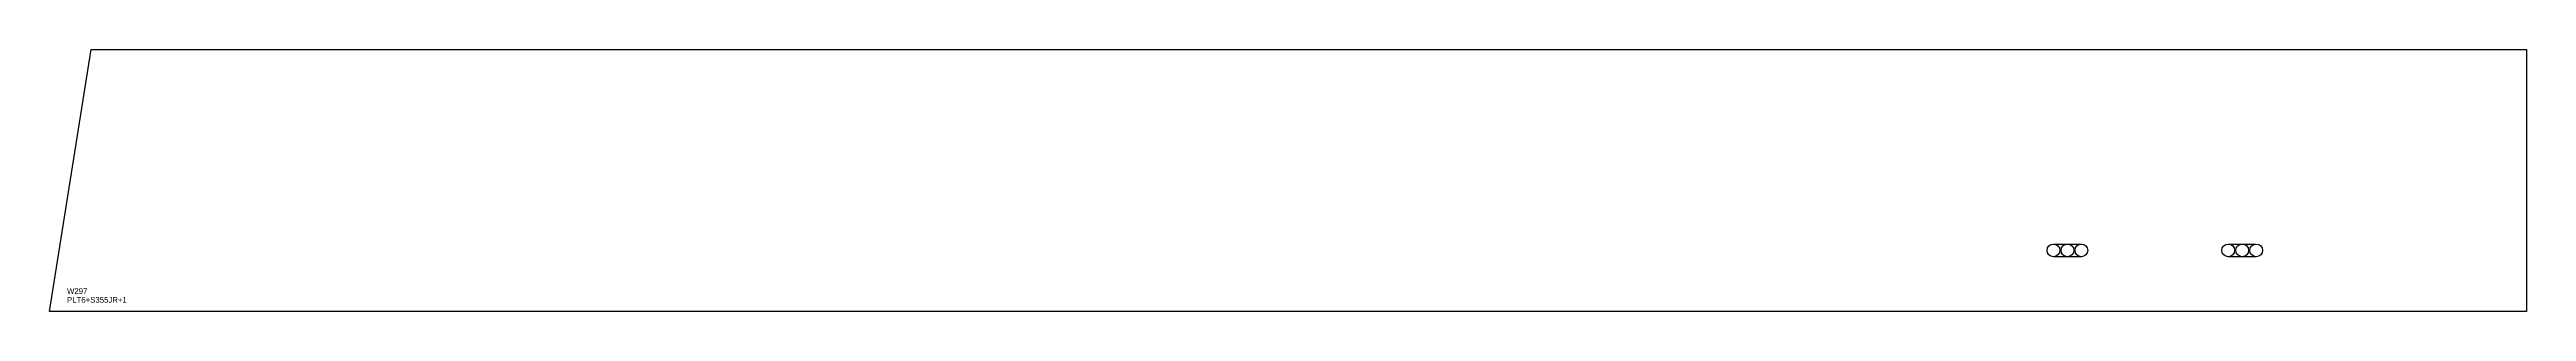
# Model space of a CAD drawing. Extents: x 0 to 4252, y 0 to 450.
import ezdxf

# ---------------------------------------------------------------- set-up
doc = ezdxf.new("R2010")
doc.units = 0
for name, color, linetype in [('22', 7, 'CONTINUOUS'), ('CUT', 7, 'CONTINUOUS'), ('LAYOUT', 4, 'CONTINUOUS'), ('SCRIBE', 3, 'CONTINUOUS'), ('TEXT', 7, 'CONTINUOUS')]:
    doc.layers.add(name, color=color, linetype=linetype)

msp = doc.modelspace()

# ---------------------------------------------------------------- linework, layer by layer
at = {"layer": '22', "color": 7, "linetype": 'CONTINUOUS'}
for centre, radius in [((3439.68, 104.92), 11), ((3463.68, 104.92), 11), ((3487.68, 104.92), 11), ((3739.68, 104.92), 11), ((3763.68, 104.92), 11), ((3787.68, 104.92), 11), ((0, 0), 0), ((0, 0), 0)]:
    msp.add_circle(centre, radius, dxfattribs=at)
at = {"layer": 'CUT', "color": 7, "linetype": 'CONTINUOUS'}
msp.add_lwpolyline([(0, 0), (71.56, 450), (4251.58, 450), (4251.58, 0)], close=True, dxfattribs=at)
at = {"layer": 'LAYOUT', "color": 4, "linetype": 'CONTINUOUS'}
for points in [[(3439.68, 93.92, -1), (3439.68, 115.92), (3487.68, 115.92, -1), (3487.68, 93.92)], [(3739.68, 93.92, -1), (3739.68, 115.92), (3787.68, 115.92, -1), (3787.68, 93.92)]]:
    msp.add_lwpolyline(points, format="xyb", close=True, dxfattribs=at)

# ---------------------------------------------------------------- texts
at = {"layer": 'SCRIBE', "color": 3}
msp.add_text('W297', height=10, dxfattribs=at).set_placement((30, 30))
at = {"layer": 'TEXT', "color": 7}
msp.add_text('PLT6+S355JR+1', height=10, dxfattribs=at).set_placement((30, 15))

doc.saveas('drawing.dxf')
